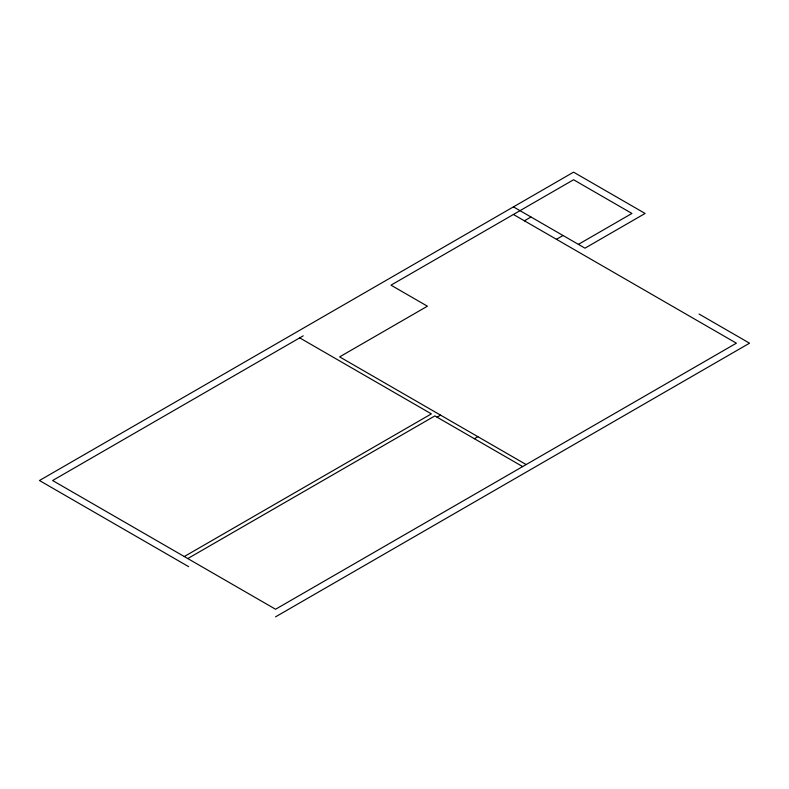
<?xml version="1.0" encoding="UTF-8"?>
<svg xmlns="http://www.w3.org/2000/svg" width="789" height="789" viewBox="0 0 789 789"><rect width="100%" height="100%" fill="white"/><g stroke="black" fill="none" stroke-linecap="round" stroke-linejoin="round"><path stroke-width="1.18" d="M303.213 335.838L52.616 480.521L275.568 609.246L736.384 343.185L513.432 214.47M524.409 220.802L530.987 217.005M556.442 239.304L563.03 235.507M578.386 244.373L631.93 213.454L573.564 179.754L390.989 285.164L427.411 306.201L339.645 356.875L526.164 464.563M184.281 556.541L431.366 413.88L299.702 337.87M187.792 558.563L434.877 415.911L522.653 466.585M437.067 417.174L440.578 415.152M474.376 438.714L477.887 436.692M275.568 616.84L749.55 343.185L699.084 314.052M513.432 206.866L584.974 248.17L645.096 213.454L573.564 172.16L39.45 480.521L188.67 566.67"/></g></svg>
